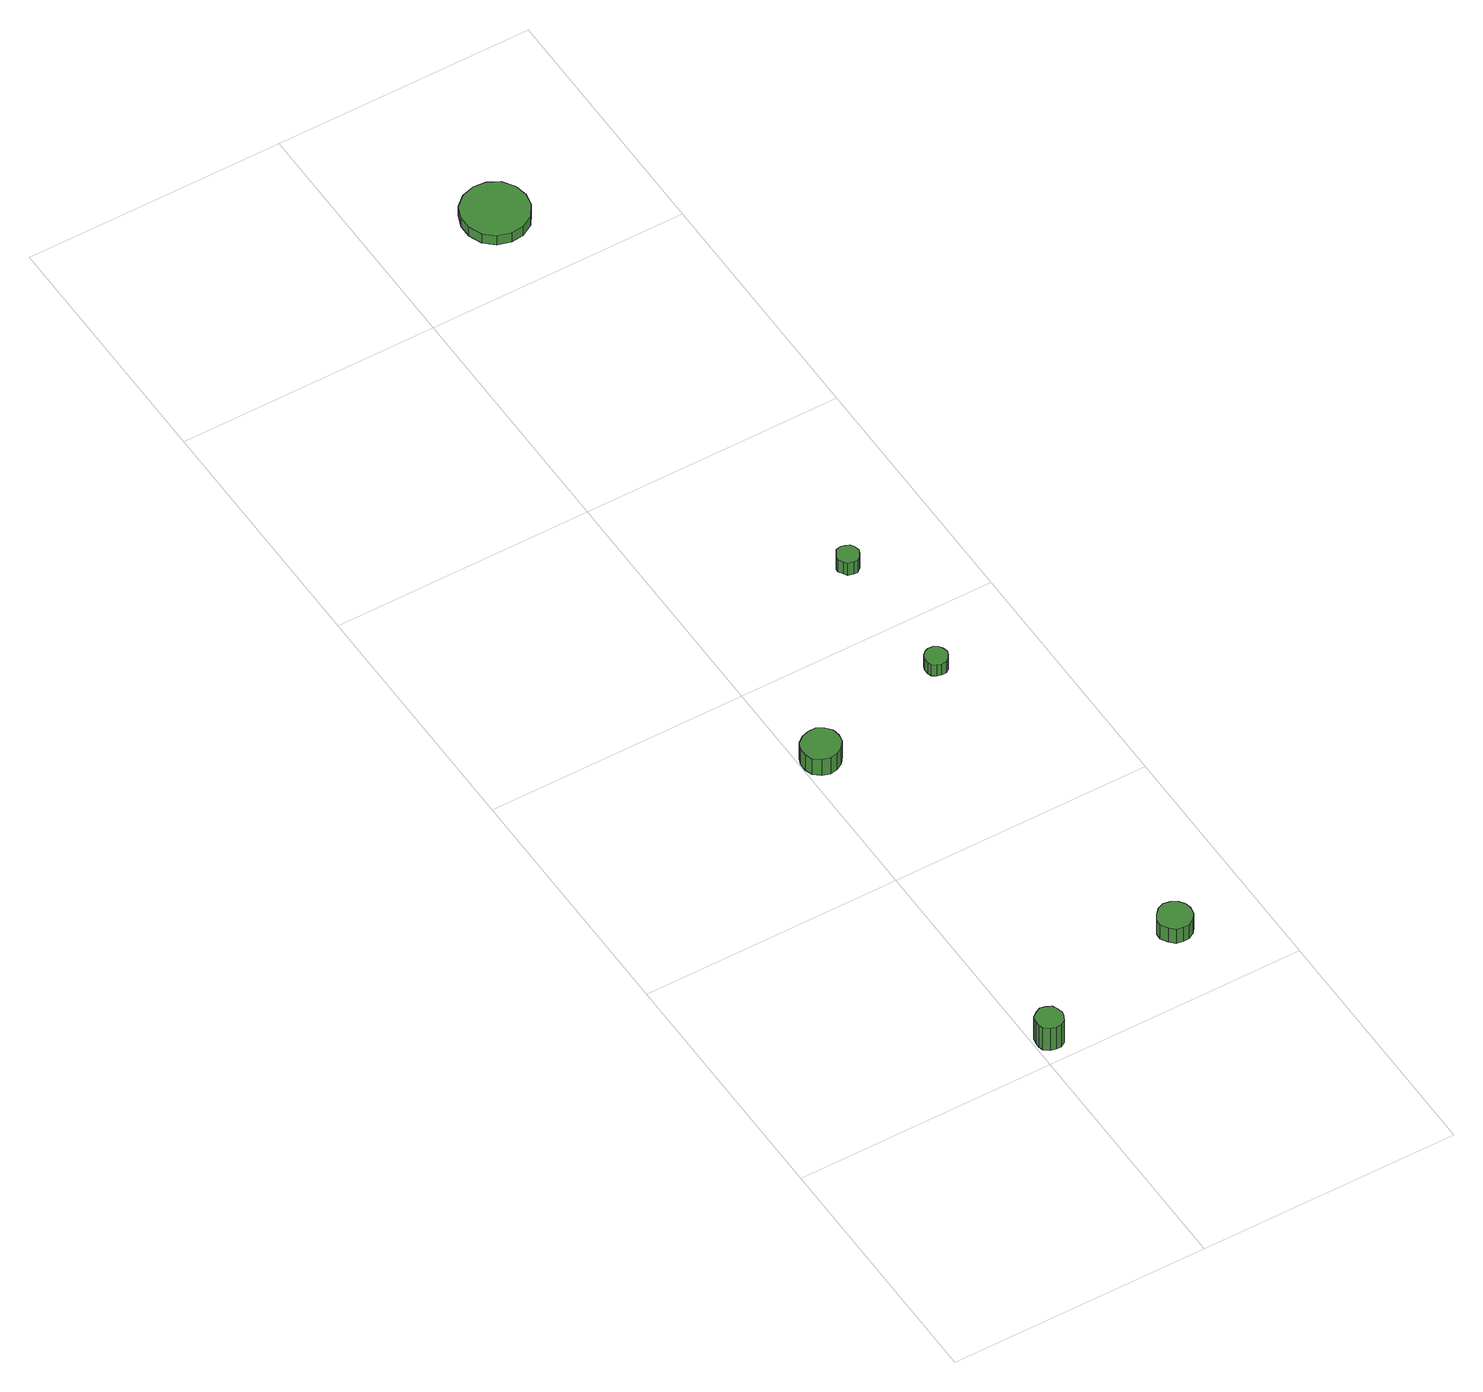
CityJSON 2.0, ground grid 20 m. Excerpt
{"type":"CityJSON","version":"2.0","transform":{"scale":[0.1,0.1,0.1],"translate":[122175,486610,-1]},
"CityObjects":{
"tree1":{"type":"SolitaryVegetationObject","attributes":{"function":"something"},"geometry":[{"type":"MultiSurface","lod":"1","boundaries":[[[0,1,2,3,4,5,6,7,8,9,10,11,12,13,14]],[[15,16,17,18,19,20,21,22,23,24,25,26,27,28,29]],[[0,29,28,1]],[[1,28,27,2]],[[2,27,26,3]],[[3,26,25,4]],[[4,25,24,5]],[[5,24,23,6]],[[6,23,22,7]],[[7,22,21,8]],[[8,21,20,9]],[[9,20,19,10]],[[10,19,18,11]],[[11,18,17,12]],[[12,17,16,13]],[[13,16,15,14]],[[14,15,29,0]]]}]},
"tree2":{"type":"SolitaryVegetationObject","attributes":{"function":"something"},"geometry":[{"type":"MultiSurface","lod":"1","boundaries":[[[30,31,32,33,34,35,36,37,38,39,40,41,42,43,44]],[[45,46,47,48,49,50,51,52,53,54,55,56,57,58,59]],[[30,59,58,31]],[[31,58,57,32]],[[32,57,56,33]],[[33,56,55,34]],[[34,55,54,35]],[[35,54,53,36]],[[36,53,52,37]],[[37,52,51,38]],[[38,51,50,39]],[[39,50,49,40]],[[40,49,48,41]],[[41,48,47,42]],[[42,47,46,43]],[[43,46,45,44]],[[44,45,59,30]]]}]},
"tree3":{"type":"SolitaryVegetationObject","attributes":{"function":"something"},"geometry":[{"type":"MultiSurface","lod":"1","boundaries":[[[60,61,62,63,64,65,66,67,68,69,70,71,72,73,74]],[[75,76,77,78,79,80,81,82,83,84,85,86,87,88,89]],[[60,89,88,61]],[[61,88,87,62]],[[62,87,86,63]],[[63,86,85,64]],[[64,85,84,65]],[[65,84,83,66]],[[66,83,82,67]],[[67,82,81,68]],[[68,81,80,69]],[[69,80,79,70]],[[70,79,78,71]],[[71,78,77,72]],[[72,77,76,73]],[[73,76,75,74]],[[74,75,89,60]]]}]},
"tree4":{"type":"SolitaryVegetationObject","attributes":{"function":"something"},"geometry":[{"type":"MultiSurface","lod":"1","boundaries":[[[90,91,92,93,94,95,96,97,98,99,100,101,102,103,104]],[[105,106,107,108,109,110,111,112,113,114,115,116,117,118,119]],[[90,119,118,91]],[[91,118,117,92]],[[92,117,116,93]],[[93,116,115,94]],[[94,115,114,95]],[[95,114,113,96]],[[96,113,112,97]],[[97,112,111,98]],[[98,111,110,99]],[[99,110,109,100]],[[100,109,108,101]],[[101,108,107,102]],[[102,107,106,103]],[[103,106,105,104]],[[104,105,119,90]]]}]},
"tree5":{"type":"SolitaryVegetationObject","attributes":{"function":"something"},"geometry":[{"type":"MultiSurface","lod":"1","boundaries":[[[120,121,122,123,124,125,126,127,128,129,130,131,132,133,134]],[[135,136,137,138,139,140,141,142,143,144,145,146,147,148,149]],[[120,149,148,121]],[[121,148,147,122]],[[122,147,146,123]],[[123,146,145,124]],[[124,145,144,125]],[[125,144,143,126]],[[126,143,142,127]],[[127,142,141,128]],[[128,141,140,129]],[[129,140,139,130]],[[130,139,138,131]],[[131,138,137,132]],[[132,137,136,133]],[[133,136,135,134]],[[134,135,149,120]]]}]},
"tree6":{"type":"SolitaryVegetationObject","attributes":{"function":"something"},"geometry":[{"type":"MultiSurface","lod":"1","boundaries":[[[150,151,152,153,154,155,156,157,158,159,160,161,162,163,164]],[[165,166,167,168,169,170,171,172,173,174,175,176,177,178,179]],[[150,179,178,151]],[[151,178,177,152]],[[152,177,176,153]],[[153,176,175,154]],[[154,175,174,155]],[[155,174,173,156]],[[156,173,172,157]],[[157,172,171,158]],[[158,171,170,159]],[[159,170,169,160]],[[160,169,168,161]],[[161,168,167,162]],[[162,167,166,163]],[[163,166,165,164]],[[164,165,179,150]]]}]}
},
"vertices":[
[22,20,29],[21,24,29],[19,28,29],[15,30,29],[11,31,29],[7,29,29],[3,26,29],[2,22,29],[2,18,29],[3,14,29],[7,11,29],[11,10,29],[15,10,29],[19,12,29],[21,16,29],[21,16,7],[19,12,7],[15,10,7],[11,10,7],[7,11,7],[3,14,7],[2,18,7],[2,22,7],[3,26,7],[7,29,7],[11,31,7],[15,30,7],[19,28,7],[21,24,7],[22,20,7],
[30,322,23],[29,328,23],[25,333,23],[20,336,23],[14,336,23],[8,334,23],[3,330,23],[1,325,23],[1,319,23],[3,313,23],[8,309,23],[14,307,23],[20,308,23],[25,311,23],[29,316,23],[29,316,7],[25,311,7],[20,308,7],[14,307,7],[8,309,7],[3,313,7],[1,319,7],[1,325,7],[3,330,7],[8,334,7],[14,336,7],[20,336,7],[25,333,7],[29,328,7],[30,322,7],
[151,62,21],[150,67,21],[147,71,21],[142,74,21],[137,75,21],[132,73,21],[128,69,21],[125,64,21],[125,59,21],[128,54,21],[132,50,21],[137,49,21],[142,49,21],[147,52,21],[150,56,21],[150,56,7],[147,52,7],[142,49,7],[137,49,7],[132,50,7],[128,54,7],[125,59,7],[125,64,7],[128,69,7],[132,73,7],[137,75,7],[142,74,7],[147,71,7],[150,67,7],[151,62,7],
[136,353,18],[135,357,18],[133,360,18],[130,362,18],[126,362,18],[123,361,18],[120,358,18],[119,355,18],[119,351,18],[120,348,18],[123,346,18],[126,345,18],[130,345,18],[133,347,18],[135,350,18],[135,350,7],[133,347,7],[130,345,7],[126,345,7],[123,346,7],[120,348,7],[119,351,7],[119,355,7],[120,358,7],[123,361,7],[126,362,7],[130,362,7],[133,360,7],[135,357,7],[136,353,7],
[133,463,20],[132,467,20],[130,470,20],[127,471,20],[124,472,20],[120,471,20],[118,468,20],[116,465,20],[116,462,20],[118,459,20],[120,456,20],[124,455,20],[127,455,20],[130,457,20],[132,460,20],[132,460,8],[130,457,8],[127,455,8],[124,455,8],[120,456,8],[118,459,8],[116,462,8],[116,465,8],[118,468,8],[120,471,8],[124,472,8],[127,471,8],[130,470,8],[132,467,8],[133,463,8],
[113,862,19],[111,872,19],[105,881,19],[96,886,19],[86,887,19],[76,884,19],[68,877,19],[64,867,19],[64,857,19],[68,847,19],[76,840,19],[86,837,19],[96,838,19],[105,843,19],[111,852,19],[111,852,10],[105,843,10],[96,838,10],[86,837,10],[76,840,10],[68,847,10],[64,857,10],[64,867,10],[68,877,10],[76,884,10],[86,887,10],[96,886,10],[105,881,10],[111,872,10],[113,862,10]
]}
